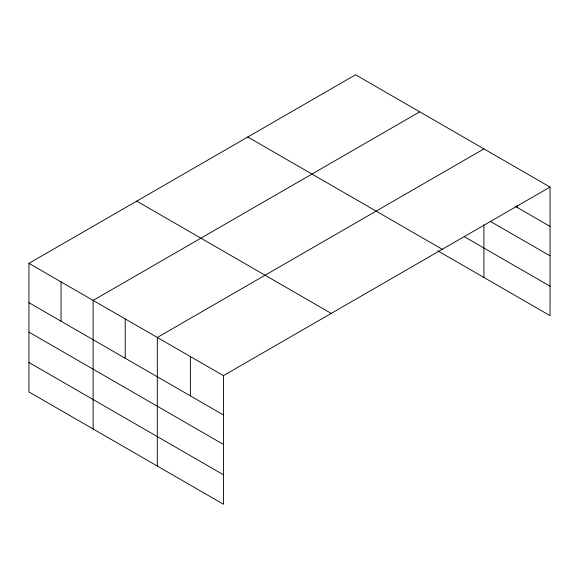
<?xml version="1.0" encoding="UTF-8"?>
<svg xmlns="http://www.w3.org/2000/svg" width="579" height="579" viewBox="0 0 579 579"><rect width="100%" height="100%" fill="white"/><g stroke="black" fill="none" stroke-linecap="round" stroke-linejoin="round"><path stroke-width="0.87" d="M437.746 250.816L550.05 315.649L550.05 187.068L355.564 74.778L28.95 263.351L28.95 391.932L223.436 504.222L223.436 375.633L28.95 263.351M419.746 111.834L93.132 300.4L93.132 428.988M483.921 148.89L157.314 337.456L157.314 466.044M223.436 375.633L550.05 187.068M515.448 206.413L550.05 226.389M490.073 221.221L550.05 255.846M464.358 236.724L550.05 286.192M247.783 137.006L442.269 249.296M136.731 201.123L331.217 313.405M28.95 302.672L223.436 414.955M28.95 332.129L223.436 444.411M28.95 362.476L223.436 474.766M516.989 205.516L516.989 207.304M483.921 224.811L483.921 277.471M190.375 356.548L190.375 395.87M125.223 318.928L125.223 358.249M61.041 281.872L61.041 321.2"/></g></svg>
